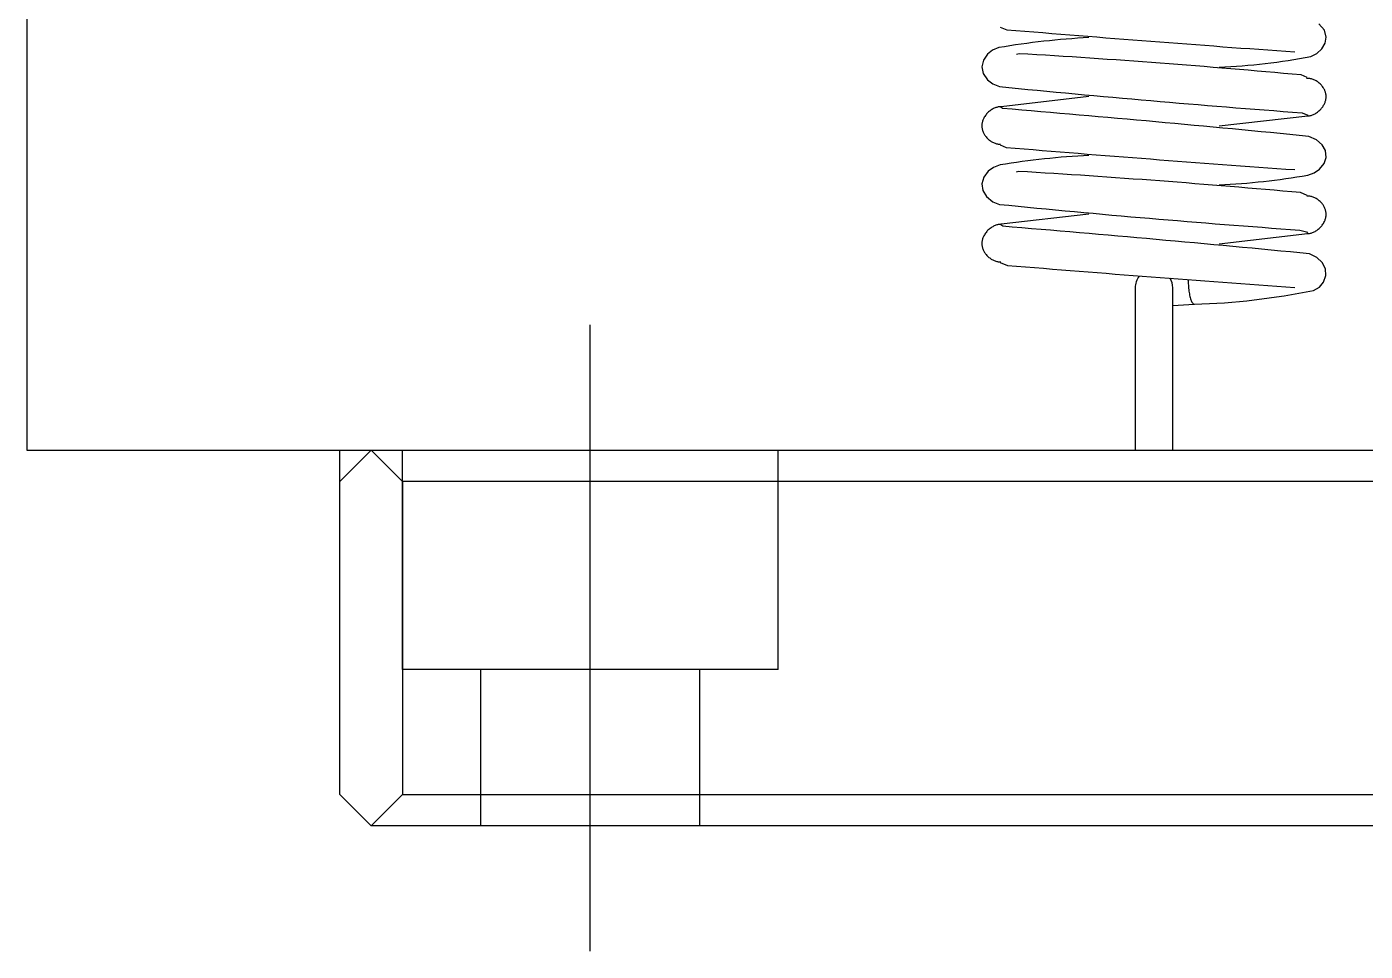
# Model space of a CAD drawing. Extents: x -3 to 396, y 2 to 203.
# Drawn here: x 125.59 to 146.97, y 21.31 to 36.07 of the extents above; entities that cross this region are included whole.
import ezdxf

# ---------------------------------------------------------------- set-up
doc = ezdxf.new("R2010")
doc.units = 0
doc.header["$LTSCALE"] = 10
doc.linetypes.add('CENTER', pattern=[2, 1.25, -0.25, 0.25, -0.25])
doc.linetypes.add('DASHED', pattern=[3.5, 2, -1.5])
doc.layers.get('0').update_dxf_attribs({"linetype": 'CONTINUOUS'})
doc.layers.add('CENTER', color=1, linetype='CENTER')

msp = doc.modelspace()

# ---------------------------------------------------------------- linework, layer by layer
at = {"color": 7, "linetype": 'CONTINUOUS'}
for p, q in [((125.589269, 57.306128), (125.589269, 29.306128)), ((141.136924, 36.061471), (141.239275, 36.018243)), ((146.312809, 36.008956), (146.224537, 36.113461)), ((146.341378, 35.901131), (146.312809, 36.008956)), ((141.112191, 35.732369), (141.011078, 35.689414)), ((146.193428, 35.638526), (146.273718, 35.712592)), ((146.273718, 35.712592), (146.32439, 35.801621)), ((146.32439, 35.801621), (146.341378, 35.901131)), ((140.86689, 35.53262), (140.842275, 35.424963)), ((140.931032, 35.626898), (140.86689, 35.53262)), ((141.011078, 35.689414), (140.931032, 35.626898)), ((141.437646, 35.63561), (141.394111, 35.620669)), ((146.09806, 35.590923), (146.193428, 35.638526)), ((140.842275, 35.424963), (140.865465, 35.317634)), ((140.865465, 35.317634), (140.931808, 35.219886)), ((146.037458, 35.253128), (145.941479, 35.29524)), ((140.931808, 35.219886), (141.020364, 35.152756)), ((141.020364, 35.152756), (141.123968, 35.109017)), ((146.041113, 35.240469), (146.028304, 35.240056)), ((146.05401, 35.240215), (146.041113, 35.240469)), ((146.066978, 35.239289), (146.05401, 35.240215)), ((146.08, 35.237688), (146.066978, 35.239289)), ((146.093054, 35.235408), (146.08, 35.237688)), ((146.106121, 35.232449), (146.093054, 35.235408)), ((146.119178, 35.228811), (146.106121, 35.232449)), ((146.1322, 35.224493), (146.119178, 35.228811)), ((146.145162, 35.219499), (146.1322, 35.224493)), ((146.158038, 35.213832), (146.145162, 35.219499)), ((146.170796, 35.207495), (146.158038, 35.213832)), ((146.183409, 35.200496), (146.170796, 35.207495)), ((146.195841, 35.192841), (146.183409, 35.200496)), ((146.20806, 35.184539), (146.195841, 35.192841)), ((146.22003, 35.175599), (146.20806, 35.184539)), ((146.231712, 35.166035), (146.22003, 35.175599)), ((146.243066, 35.155859), (146.231712, 35.166035)), ((146.254052, 35.145085), (146.243066, 35.155859)), ((146.264624, 35.13373), (146.254052, 35.145085)), ((146.274737, 35.121811), (146.264624, 35.13373)), ((146.284342, 35.109349), (146.274737, 35.121811)), ((146.292291, 35.098016), (146.284342, 35.109349)), ((146.299779, 35.086299), (146.292291, 35.098016)), ((146.306768, 35.074214), (146.299779, 35.086299)), ((146.313221, 35.061779), (146.306768, 35.074214)), ((146.317971, 35.051592), (146.313221, 35.061779)), ((142.551636, 34.952037), (141.149486, 34.789322)), ((146.312846, 34.834335), (146.318145, 34.846017)), ((146.322333, 35.041202), (146.317971, 35.051592)), ((146.318145, 34.846017), (146.322903, 34.857774)), ((146.326284, 35.030621), (146.322333, 35.041202)), ((146.322903, 34.857774), (146.327111, 34.869586)), ((146.329804, 35.019861), (146.326284, 35.030621)), ((146.327111, 34.869586), (146.33076, 34.881432)), ((146.332869, 35.008931), (146.329804, 35.019861)), ((146.33076, 34.881432), (146.333843, 34.893294)), ((146.335457, 34.997845), (146.332869, 35.008931)), ((146.333843, 34.893294), (146.335976, 34.903177)), ((146.337544, 34.986615), (146.335457, 34.997845)), ((146.335976, 34.903177), (146.337707, 34.913047)), ((146.339105, 34.975255), (146.337544, 34.986615)), ((146.337707, 34.913047), (146.339033, 34.922893)), ((146.339033, 34.922893), (146.339951, 34.932707)), ((146.340116, 34.963777), (146.339105, 34.975255)), ((146.339951, 34.932707), (146.340458, 34.942478)), ((146.34055, 34.952196), (146.340116, 34.963777)), ((146.340458, 34.942478), (146.34055, 34.952196)), ((140.890238, 34.634686), (140.881647, 34.620733)), ((140.899609, 34.648371), (140.890238, 34.634686)), ((140.909736, 34.661744), (140.899609, 34.648371)), ((140.919254, 34.673216), (140.909736, 34.661744)), ((140.92932, 34.684376), (140.919254, 34.673216)), ((140.939916, 34.69519), (140.92932, 34.684376)), ((140.951021, 34.705622), (140.939916, 34.69519)), ((140.962831, 34.715814), (140.951021, 34.705622)), ((140.975125, 34.725534), (140.962831, 34.715814)), ((140.98788, 34.734741), (140.975125, 34.725534)), ((141.00107, 34.743393), (140.98788, 34.734741)), ((141.014669, 34.751447), (141.00107, 34.743393)), ((141.027135, 34.758096), (141.014669, 34.751447)), ((141.039886, 34.764202), (141.027135, 34.758096)), ((141.052901, 34.76973), (141.039886, 34.764202)), ((141.066157, 34.774648), (141.052901, 34.76973)), ((141.079634, 34.77892), (141.066157, 34.774648)), ((141.091016, 34.781961), (141.079634, 34.77892)), ((141.102521, 34.784507), (141.091016, 34.781961)), ((141.114136, 34.786539), (141.102521, 34.784507)), ((141.125845, 34.788034), (141.114136, 34.786539)), ((141.137633, 34.788969), (141.125845, 34.788034)), ((141.149486, 34.789322), (141.137633, 34.788969)), ((141.172616, 34.760398), (141.146738, 34.782333)), ((144.630183, 34.481909), (146.0463, 34.641879)), ((145.957668, 34.691658), (146.04614, 34.651322)), ((146.046337, 34.641553), (146.052736, 34.642058)), ((146.052736, 34.642058), (146.064644, 34.643443)), ((146.064644, 34.643443), (146.076447, 34.645383)), ((146.076447, 34.645383), (146.088131, 34.647855)), ((146.088131, 34.647855), (146.099683, 34.650838)), ((146.099683, 34.650838), (146.111089, 34.654309)), ((146.111089, 34.654309), (146.124566, 34.659089)), ((146.124566, 34.659089), (146.137795, 34.664505)), ((146.137795, 34.664505), (146.150753, 34.670522)), ((146.150753, 34.670522), (146.163421, 34.677105)), ((146.163421, 34.677105), (146.175779, 34.684221)), ((146.175779, 34.684221), (146.18923, 34.692783)), ((146.18923, 34.692783), (146.202244, 34.701926)), ((146.202244, 34.701926), (146.214797, 34.711607)), ((146.214797, 34.711607), (146.226865, 34.721784)), ((146.226865, 34.721784), (146.238427, 34.732415)), ((146.238427, 34.732415), (146.249269, 34.743258)), ((146.249269, 34.743258), (146.259582, 34.754465)), ((146.259582, 34.754465), (146.269349, 34.765997)), ((146.269349, 34.765997), (146.278553, 34.777821)), ((146.278553, 34.777821), (146.286416, 34.788794)), ((146.286416, 34.788794), (146.293788, 34.799956)), ((146.293788, 34.799956), (146.300657, 34.811282)), ((146.300657, 34.811282), (146.307013, 34.822749)), ((146.307013, 34.822749), (146.312846, 34.834335)), ((140.843081, 34.501519), (140.84255, 34.489874)), ((140.84255, 34.489874), (140.842614, 34.478295)), ((140.842614, 34.478295), (140.843255, 34.466799)), ((140.844207, 34.513215), (140.843081, 34.501519)), ((140.843255, 34.466799), (140.844448, 34.4554)), ((140.845923, 34.524946), (140.844207, 34.513215)), ((140.844448, 34.4554), (140.846167, 34.444113)), ((140.848221, 34.536695), (140.845923, 34.524946)), ((140.846167, 34.444113), (140.84839, 34.432951)), ((140.851097, 34.548444), (140.848221, 34.536695)), ((140.84839, 34.432951), (140.851447, 34.420616)), ((140.854542, 34.560177), (140.851097, 34.548444)), ((140.851447, 34.420616), (140.855075, 34.408472)), ((140.858549, 34.571874), (140.854542, 34.560177)), ((140.863109, 34.583516), (140.858549, 34.571874)), ((140.868215, 34.595084), (140.863109, 34.583516)), ((140.873856, 34.606557), (140.868215, 34.595084)), ((140.881647, 34.620733), (140.873856, 34.606557)), ((140.855075, 34.408472), (140.859242, 34.396538)), ((140.859242, 34.396538), (140.863918, 34.384829)), ((140.863918, 34.384829), (140.869074, 34.373361)), ((140.869074, 34.373361), (140.874578, 34.362348)), ((140.874578, 34.362348), (140.880491, 34.351595)), ((140.880491, 34.351595), (140.886789, 34.341115)), ((140.886789, 34.341115), (140.893447, 34.33092)), ((140.893447, 34.33092), (140.902592, 34.318123)), ((140.902592, 34.318123), (140.912255, 34.305848)), ((140.912255, 34.305848), (140.922388, 34.294118)), ((140.922388, 34.294118), (140.932945, 34.282951)), ((140.932945, 34.282951), (140.943881, 34.272365)), ((140.943881, 34.272365), (140.955156, 34.262376)), ((140.955156, 34.262376), (140.966729, 34.252998)), ((140.966729, 34.252998), (140.978562, 34.244245)), ((140.978562, 34.244245), (140.990618, 34.236128)), ((140.990618, 34.236128), (141.002863, 34.228657)), ((141.002863, 34.228657), (141.015264, 34.22184)), ((141.015264, 34.22184), (141.027789, 34.215683)), ((141.027789, 34.215683), (141.04041, 34.210193)), ((141.04041, 34.210193), (141.053097, 34.205374)), ((141.053097, 34.205374), (141.065825, 34.201229)), ((146.187837, 34.258135), (146.065517, 34.315476)), ((146.27955, 34.17953), (146.187837, 34.258135)), ((141.065825, 34.201229), (141.078569, 34.197759)), ((141.078569, 34.197759), (141.091304, 34.194964)), ((141.091304, 34.194964), (141.10401, 34.192846)), ((141.10401, 34.192846), (141.116665, 34.1914)), ((141.116665, 34.1914), (141.12925, 34.190625)), ((141.12925, 34.190625), (141.141746, 34.190517)), ((141.137126, 34.181465), (141.230104, 34.140182)), ((146.328344, 34.091301), (146.27955, 34.17953)), ((146.339049, 33.980504), (146.328344, 34.091301)), ((141.029855, 33.819608), (140.942879, 33.758762)), ((141.133114, 33.85867), (141.029855, 33.819608)), ((146.151882, 33.73555), (146.237614, 33.794119)), ((146.237614, 33.794119), (146.307378, 33.884146)), ((146.307378, 33.884146), (146.339049, 33.980504)), ((140.873199, 33.665426), (140.843028, 33.559113)), ((140.942879, 33.758762), (140.873199, 33.665426)), ((141.43008, 33.756565), (141.391566, 33.742624)), ((146.046391, 33.696505), (146.151882, 33.73555)), ((140.843028, 33.559113), (140.859588, 33.453053)), ((140.859588, 33.453053), (140.918149, 33.355145)), ((140.918149, 33.355145), (141.020224, 33.272816)), ((146.037166, 33.373228), (145.932442, 33.417186)), ((146.03678, 33.362252), (146.030491, 33.361998)), ((146.043119, 33.362342), (146.03678, 33.362252)), ((146.055848, 33.362021), (146.043119, 33.362342)), ((146.068659, 33.36103), (146.055848, 33.362021)), ((146.081535, 33.359367), (146.068659, 33.36103)), ((146.094454, 33.357028), (146.081535, 33.359367)), ((146.107396, 33.354013), (146.094454, 33.357028)), ((146.120338, 33.35032), (146.107396, 33.354013)), ((146.133253, 33.345951), (146.120338, 33.35032)), ((141.020224, 33.272816), (141.122712, 33.229269)), ((146.146118, 33.340907), (146.133253, 33.345951)), ((146.158902, 33.335193), (146.146118, 33.340907)), ((146.171578, 33.328813), (146.158902, 33.335193)), ((146.184115, 33.321772), (146.171578, 33.328813)), ((146.196478, 33.314077), (146.184115, 33.321772)), ((146.208634, 33.305739), (146.196478, 33.314077)), ((146.220546, 33.296766), (146.208634, 33.305739)), ((146.232176, 33.28717), (146.220546, 33.296766)), ((146.243484, 33.276964), (146.232176, 33.28717)), ((146.254427, 33.266164), (146.243484, 33.276964)), ((146.264961, 33.254785), (146.254427, 33.266164)), ((146.27504, 33.242845), (146.264961, 33.254785)), ((146.284616, 33.230364), (146.27504, 33.242845)), ((146.291614, 33.220399), (146.284616, 33.230364)), ((146.298261, 33.210136), (146.291614, 33.220399)), ((146.30453, 33.199587), (146.298261, 33.210136)), ((146.310397, 33.188763), (146.30453, 33.199587)), ((146.31593, 33.177473), (146.310397, 33.188763)), ((146.320989, 33.165925), (146.31593, 33.177473)), ((146.325546, 33.154134), (146.320989, 33.165925)), ((146.329569, 33.142115), (146.325546, 33.154134)), ((146.333028, 33.129884), (146.329569, 33.142115)), ((142.551783, 33.07204), (141.151132, 32.911264)), ((146.288655, 32.912738), (146.297603, 32.926742)), ((146.297603, 32.926742), (146.30576, 32.940987)), ((146.30576, 32.940987), (146.313107, 32.955427)), ((146.313107, 32.955427), (146.318388, 32.967091)), ((146.318388, 32.967091), (146.32313, 32.978831)), ((146.32313, 32.978831), (146.327322, 32.990628)), ((146.327322, 32.990628), (146.330959, 33.00246)), ((146.330959, 33.00246), (146.334031, 33.014309)), ((146.335612, 33.118799), (146.333028, 33.129884)), ((146.334031, 33.014309), (146.336155, 33.024182)), ((146.337697, 33.107571), (146.335612, 33.118799)), ((146.336155, 33.024182), (146.337879, 33.034043)), ((146.339257, 33.096213), (146.337697, 33.107571)), ((146.337879, 33.034043), (146.339199, 33.043881)), ((146.339199, 33.043881), (146.340113, 33.053687)), ((146.340269, 33.08474), (146.339257, 33.096213)), ((146.340113, 33.053687), (146.340615, 33.063452)), ((146.340705, 33.073165), (146.340269, 33.08474)), ((146.340615, 33.063452), (146.340705, 33.073165)), ((140.868739, 32.716236), (140.863621, 32.704653)), ((140.874394, 32.727725), (140.868739, 32.716236)), ((140.882203, 32.741923), (140.874394, 32.727725)), ((140.890816, 32.7559), (140.882203, 32.741923)), ((140.900212, 32.769611), (140.890816, 32.7559)), ((140.910366, 32.783011), (140.900212, 32.769611)), ((140.91991, 32.794508), (140.910366, 32.783011)), ((140.930006, 32.805695), (140.91991, 32.794508)), ((140.940633, 32.816537), (140.930006, 32.805695)), ((140.951773, 32.826998), (140.940633, 32.816537)), ((140.963621, 32.837222), (140.951773, 32.826998)), ((140.975957, 32.846975), (140.963621, 32.837222)), ((140.988757, 32.856216), (140.975957, 32.846975)), ((141.001995, 32.864904), (140.988757, 32.856216)), ((141.015647, 32.872995), (141.001995, 32.864904)), ((141.028163, 32.879679), (141.015647, 32.872995)), ((141.040967, 32.88582), (141.028163, 32.879679)), ((141.054038, 32.891385), (141.040967, 32.88582)), ((141.067355, 32.89634), (141.054038, 32.891385)), ((141.080896, 32.90065), (141.067355, 32.89634)), ((141.092334, 32.903724), (141.080896, 32.90065)), ((141.103899, 32.906305), (141.092334, 32.903724)), ((141.115575, 32.908372), (141.103899, 32.906305)), ((141.12735, 32.909902), (141.115575, 32.908372)), ((141.139207, 32.910873), (141.12735, 32.909902)), ((141.147426, 32.911206), (141.139207, 32.910873)), ((141.175469, 32.879759), (141.14716, 32.902824)), ((141.151132, 32.911264), (141.147426, 32.911206)), ((144.630873, 32.601962), (146.045869, 32.763581)), ((145.919794, 32.819654), (146.029539, 32.788714)), ((146.029539, 32.788714), (146.046004, 32.771419)), ((146.045895, 32.763352), (146.054364, 32.763958)), ((146.054364, 32.763958), (146.066182, 32.765303)), ((146.066182, 32.765303), (146.077899, 32.767204)), ((146.077899, 32.767204), (146.089502, 32.769639)), ((146.089502, 32.769639), (146.100976, 32.772584)), ((146.100976, 32.772584), (146.112308, 32.776019)), ((146.112308, 32.776019), (146.125702, 32.780756)), ((146.125702, 32.780756), (146.138851, 32.786131)), ((146.138851, 32.786131), (146.151734, 32.792108)), ((146.151734, 32.792108), (146.164332, 32.798652)), ((146.164332, 32.798652), (146.176625, 32.80573)), ((146.176625, 32.80573), (146.190007, 32.814251)), ((146.190007, 32.814251), (146.202957, 32.823355)), ((146.202957, 32.823355), (146.215451, 32.832999)), ((146.215451, 32.832999), (146.227464, 32.843139)), ((146.227464, 32.843139), (146.238976, 32.853735)), ((146.238976, 32.853735), (146.249772, 32.864547)), ((146.249772, 32.864547), (146.260043, 32.875722)), ((146.260043, 32.875722), (146.269771, 32.887225)), ((146.269771, 32.887225), (146.278939, 32.899021)), ((146.278939, 32.899021), (146.288655, 32.912738)), ((140.843416, 32.620635), (140.843013, 32.610929)), ((140.843013, 32.610929), (140.843077, 32.599346)), ((140.843077, 32.599346), (140.843718, 32.587846)), ((140.844233, 32.630378), (140.843416, 32.620635)), ((140.843718, 32.587846), (140.844912, 32.576444)), ((140.845462, 32.64015), (140.844233, 32.630378)), ((140.844912, 32.576444), (140.846634, 32.565155)), ((140.847098, 32.649941), (140.845462, 32.64015)), ((140.846634, 32.565155), (140.848861, 32.553993)), ((140.849139, 32.659742), (140.847098, 32.649941)), ((140.848861, 32.553993), (140.851924, 32.541658)), ((140.851581, 32.669542), (140.849139, 32.659742)), ((140.855034, 32.681287), (140.851581, 32.669542)), ((140.851924, 32.541658), (140.855559, 32.529516)), ((140.85905, 32.692997), (140.855034, 32.681287)), ((140.855559, 32.529516), (140.859734, 32.517586)), ((140.863621, 32.704653), (140.85905, 32.692997)), ((140.859734, 32.517586), (140.86442, 32.505882)), ((140.86442, 32.505882), (140.869587, 32.494421)), ((140.869587, 32.494421), (140.875104, 32.483415)), ((140.875104, 32.483415), (140.881031, 32.472671)), ((140.881031, 32.472671), (140.887345, 32.462201)), ((140.887345, 32.462201), (140.894021, 32.452017)), ((140.894021, 32.452017), (140.903192, 32.439238)), ((140.903192, 32.439238), (140.912884, 32.426983)), ((140.912884, 32.426983), (140.923049, 32.415274)), ((140.923049, 32.415274), (140.933641, 32.404131)), ((140.933641, 32.404131), (140.944617, 32.393572)), ((140.944617, 32.393572), (140.955935, 32.383611)), ((140.955935, 32.383611), (140.967556, 32.374265)), ((140.967556, 32.374265), (140.979441, 32.365545)), ((140.979441, 32.365545), (140.991554, 32.357464)), ((140.991554, 32.357464), (141.003862, 32.35003)), ((141.003862, 32.35003), (141.01633, 32.343253)), ((141.01633, 32.343253), (141.028929, 32.337139)), ((141.028929, 32.337139), (141.04163, 32.331694)), ((141.04163, 32.331694), (141.054404, 32.326922)), ((141.054404, 32.326922), (141.067225, 32.322826)), ((141.067225, 32.322826), (141.080069, 32.319407)), ((141.080069, 32.319407), (141.092913, 32.316667)), ((141.092913, 32.316667), (141.105735, 32.314605)), ((141.105735, 32.314605), (141.118515, 32.313218)), ((141.118515, 32.313218), (141.131234, 32.312503)), ((141.131234, 32.312503), (141.143874, 32.312458)), ((141.137246, 32.301565), (141.251975, 32.255513)), ((146.192758, 32.38328), (146.075607, 32.440916)), ((146.279677, 32.301162), (146.192758, 32.38328)), ((146.330577, 32.201395), (146.279677, 32.301162)), ((146.298977, 31.988934), (146.337464, 32.0918)), ((146.337464, 32.0918), (146.330577, 32.201395)), ((143.291767, 31.903458), (143.291767, 29.306128)), ((143.891767, 29.306128), (143.891767, 31.89708)), ((144.139207, 32.032845), (144.138815, 32.009938)), ((144.138815, 32.009938), (144.138919, 31.986557)), ((144.138919, 31.986557), (144.139516, 31.962852)), ((144.139516, 31.962852), (144.140605, 31.938974)), ((144.140605, 31.938974), (144.142177, 31.915074)), ((144.142177, 31.915074), (144.144222, 31.891305)), ((144.144222, 31.891305), (144.146728, 31.867819)), ((144.146728, 31.867819), (144.149679, 31.844766)), ((146.141709, 31.856561), (146.233089, 31.909677)), ((146.233089, 31.909677), (146.298977, 31.988934)), ((144.149679, 31.844766), (144.153055, 31.822292)), ((144.153055, 31.822292), (144.156836, 31.800541)), ((144.156836, 31.800541), (144.160997, 31.779651)), ((144.160997, 31.779651), (144.165511, 31.759755)), ((144.165511, 31.759755), (144.17035, 31.740981)), ((144.17035, 31.740981), (144.175483, 31.723448)), ((144.175483, 31.723448), (144.180878, 31.707268)), ((144.180878, 31.707268), (144.186499, 31.692544)), ((144.186499, 31.692544), (144.192312, 31.67937)), ((144.192312, 31.67937), (144.198278, 31.667829)), ((144.198278, 31.667829), (144.20436, 31.657996)), ((144.20436, 31.657996), (144.21052, 31.649933)), ((144.21052, 31.649933), (144.216717, 31.643692)), ((144.216717, 31.643692), (144.222913, 31.639312)), ((144.222913, 31.639312), (144.229068, 31.636821)), ((144.229068, 31.636821), (144.235142, 31.636235)), ((143.891722, 31.614872), (144.235164, 31.636236)), ((125.589269, 29.306128), (181.089269, 29.306128)), ((130.589269, 28.806128), (131.089269, 29.306128)), ((130.589269, 23.806128), (130.589269, 29.306128)), ((131.589269, 28.806128), (131.089269, 29.306128)), ((131.589269, 28.806128), (131.589269, 23.806128)), ((169.589269, 28.806128), (131.589269, 28.806128)), ((131.089269, 23.306128), (130.589269, 23.806128)), ((131.089269, 23.306128), (131.589269, 23.806128)), ((131.589269, 23.806128), (169.589269, 23.806128)), ((170.089269, 23.306128), (131.089269, 23.306128))]:
    msp.add_line(p, q, dxfattribs=at)
at = {"color": 3, "linetype": 'DASHED'}
for p, q in [((131.589269, 25.806128), (131.589269, 29.306128)), ((137.589269, 25.806128), (137.589269, 29.306128)), ((137.589269, 25.806128), (131.589269, 25.806128)), ((132.839269, 23.306128), (132.839269, 25.806128)), ((136.339269, 23.306128), (136.339269, 25.806128))]:
    msp.add_line(p, q, dxfattribs=at)
at = {"color": 7, "linetype": 'CONTINUOUS'}
for centre, radius, start, end in [((175.655999, 452.579755), 417.980866, 265.2768936, 265.90966658), ((143.169323, 23.741745), 12.165807, 92.902774, 99.7349899), ((132.969248, -106.387582), 142.27544, 84.76868399, 86.5876722), ((144.274222, 44.976563), 9.561204, 272.1451023, 280.9967923), ((161.819786, 246.600693), 212.501873, 264.41103457, 265.71919761), ((113.862794, -292.69806), 328.595296, 84.37591957, 85.23260208), ((143.240337, 20.988492), 13.041544, 93.0188367, 99.2984865), ((170.422154, 382.097402), 349.179614, 265.20437134, 265.96319387), ((132.150933, -119.379904), 153.417341, 84.84616168, 86.53246064), ((144.13095, 44.684418), 11.153616, 272.574622, 279.8885798), ((158.047946, 203.149431), 170.761017, 264.31170309, 265.92718813), ((110.866649, -333.126692), 367.259236, 84.49863327, 85.26616466), ((174.995113, 443.221808), 412.349239, 265.30615445, 265.9455737), ((143.591767, 31.89708), 0.3, 142.169488, 180), ((143.591767, 31.89708), 0.3, 0, 30.831534), ((143.92599, 42.674125), 11.042151, 271.6144381, 281.5755639)]:
    msp.add_arc(centre, radius, start, end, dxfattribs=at)
at = {"layer": 'CENTER', "color": 1, "linetype": 'CENTER'}
msp.add_line((134.589269, 21.306128), (134.589269, 31.306128), dxfattribs=at)

doc.saveas('drawing.dxf')
